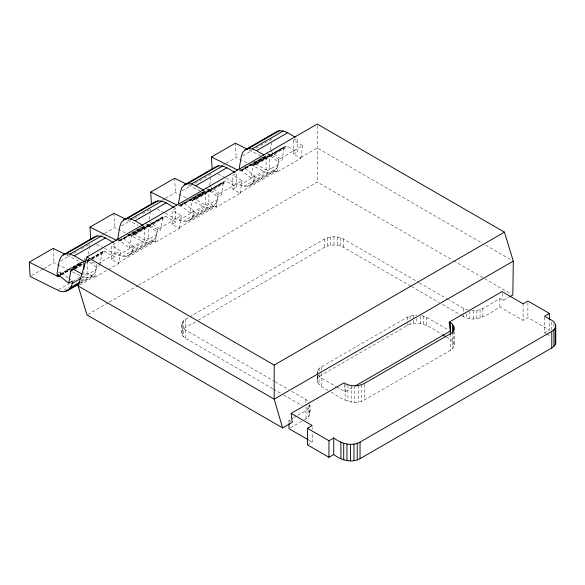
<?xml version="1.0" encoding="UTF-8"?>
<svg xmlns="http://www.w3.org/2000/svg" width="585" height="585" viewBox="0 0 585 585"><rect width="100%" height="100%" fill="white"/><g stroke="black" fill="none" stroke-linecap="round" stroke-linejoin="round"><path stroke-width="0.44" stroke-dasharray="2.92 2.19" d="M68.204 277.831L60.584 271.886L60.16 274.402L81.761 261.934M84.211 259.755L84.496 258.08M88.372 254.278L89.381 248.237M89.527 247.375L90.105 243.916M94.763 277.327L96.62 264.603L87.465 259.316L87.465 273.115L94.763 277.327L118.675 263.528L120.532 250.797L111.377 245.51L111.377 259.316L118.675 263.528M80.81 282.979C87.304 279.345 96.371 276.164 96.269 267.272L99.136 265.619M99.852 265.202L101.878 253.108L102.748 251.557L105.41 251.725L114.96 257.239L114.96 243.44L111.377 245.51M117.731 238.892L129.504 248.084L131.53 235.996L132.393 234.446L163.478 216.494L166.14 216.669L175.69 222.183L175.69 208.377L172.107 210.446L172.107 224.252L179.405 228.464L155.493 242.27L148.195 238.058L144.612 240.128L135.062 234.614L132.393 234.446M104.635 248.245C113.578 253.539 131.815 264.413 133.088 246.014L121.314 236.823M149.102 219.221L150.111 213.174M150.257 212.311L150.835 208.852L142.287 213.788M155.493 242.27L157.35 229.539L181.262 215.733L172.107 210.446M129.197 255.045L153.109 241.239L155.332 238.534L156.999 232.208L160.582 230.139L162.608 218.051L163.478 216.494M179.405 228.464L181.262 215.733M179.844 204.911L190.235 213.02L192.26 200.933L193.123 199.383L224.209 181.438L226.87 181.606L236.42 187.12L236.42 173.314L232.837 175.383L232.837 189.189L240.135 193.401L216.223 207.207L208.925 202.995L205.342 205.064L195.792 199.551L193.123 199.383M165.365 213.189C174.308 218.476 192.545 229.349 193.818 210.951L182.045 201.759M209.686 185.021L210.841 178.111M216.223 207.207L218.081 194.476L241.993 180.67L232.837 175.383M189.928 219.982L213.839 206.176L216.062 203.47L217.73 197.145L221.313 195.076L223.338 182.988L224.209 181.438M240.135 193.401L241.993 180.67M240.574 169.847L250.965 177.964L252.991 165.869L253.853 164.319L284.939 146.374L287.601 146.542L297.151 152.056L297.151 138.25L295.681 137.402M226.095 178.125C235.038 183.412 253.276 194.293 254.548 175.888L242.775 166.696M270.416 149.957L271.572 143.047M276.954 172.144L278.811 159.412L302.723 145.606L293.568 140.32L293.568 154.126L300.865 158.338L276.954 172.144L269.656 167.932L266.073 170.001L256.515 164.487L253.853 164.319M250.658 184.918L274.57 171.112L276.793 168.414L278.46 162.089L282.043 160.012L284.069 147.925L284.939 146.374M300.865 158.338L302.723 145.606M272.742 388.659L185.737 338.43C180.363 335.9 181.833 329.377 181.774 324.624C182.037 320.763 185.95 318.957 188.889 317.282M181.774 332.902C183.185 325.677 192.772 324.785 197.555 320.558M317.253 374.956C316.726 371.694 318.247 368.47 321.216 366.949L407.284 317.253L410.085 316.017L416.849 314.971M328.156 390.283C322.108 388.294 311.651 380.594 321.216 375.234L407.284 325.538C419.335 318.883 432.022 328.178 441.843 334.445M304.419 419.774C310.701 417.61 310.569 410.59 309.926 405.076C309.048 411.109 301.524 412.286 297.472 415.504M331.242 392.067C340.543 398.305 352.857 406.399 364.25 400.082L450.326 350.386C457.214 346.803 453.28 337.772 454.289 331.783M120.093 240.837L120.89 239.338L144.802 225.532L144.005 227.038L120.093 240.837L117.614 240.852L122.243 238.183M180.823 205.781L181.621 204.275L205.532 190.469L204.735 191.975L180.823 205.781L178.345 205.796L181.43 204.011M241.554 170.718L242.351 169.211L266.263 155.413L265.466 156.912L241.554 170.718L239.075 170.732L257.583 160.041M31.634 275.557L43.202 268.881M43.97 268.435L53.995 262.643L69.439 270.314M101.615 235.155L103.933 233.817M104.7 233.371L114.726 227.587L127.727 234.037M162.345 200.092L164.663 198.754M165.431 198.308L175.456 192.523L186.834 198.169M222.307 165.475L225.393 163.69M226.161 163.244L236.186 157.46L247.565 163.105M60.577 260.961L69.9 255.579M73.79 253.342L78.448 250.643M81.556 248.852L88.554 244.815M121.307 225.905L130.63 220.516M134.521 218.278L139.179 215.587M182.037 190.842L191.361 185.46M195.251 183.215L211.565 173.789M242.768 155.778L252.091 150.396M255.981 148.151L272.296 138.733M58.434 273.122L60.584 271.886M59.97 274.138L80.788 262.117L82.565 262.424L73.315 267.769M126.865 235.514L141.519 227.053M182.198 203.565L202.249 191.99M260.669 158.264L262.979 156.926M60.898 274.453L71.692 268.215M72.467 267.776L81.717 262.431M118.543 241.174L142.447 227.368L144.005 227.038M179.273 206.11L203.178 192.304L204.735 191.975M240.004 171.047L263.908 157.241L265.466 156.912M60.65 274.833L69.9 269.488M72.986 267.711L83.011 261.919M120.605 240.216L144.517 226.41M157.35 229.539L148.195 224.252L144.612 226.322L144.612 240.128M181.335 205.152L205.247 191.353M218.081 194.476L208.925 189.189L205.342 191.258L205.342 205.064M242.066 170.089L265.978 156.29M278.811 159.412L269.656 154.126L266.073 156.195L266.073 170.001M293.568 140.32L297.151 138.25M60.972 274.892L70.229 269.546M119.391 241.166L143.296 227.36M180.121 206.103L204.026 192.297M240.844 171.039L264.756 157.241M60.906 275.008L69.388 270.116M74.017 267.44L82.5 262.541M73.995 268.157L82.543 263.221M87.984 260.084L90.309 258.738M91.092 258.292L102.748 251.557M73.981 268.31L82.529 263.374M87.194 260.683L88.744 259.784M91.852 257.992L103.508 251.257M133.161 234.146L164.239 216.201M193.891 199.083L224.969 181.138M254.621 164.019L285.699 146.074M74.215 268.347L82.763 263.411M86.646 261.166L88.978 259.82M92.086 258.022L102.185 252.193M131.837 235.075L162.915 217.13M192.567 200.011L223.645 182.067M253.298 164.948L284.376 147.003M74.895 268.369L82.668 263.879M87.326 261.188L88.883 260.288M91.991 258.497L104.422 251.316M134.067 234.197L165.153 216.253M194.798 199.141L225.883 181.196M255.528 164.078L286.613 146.133M75.458 268.361L82.456 264.325M87.114 261.634L90.997 259.389M91.779 258.943L101.878 253.108M131.53 235.996L162.608 218.051M192.26 200.933L223.338 182.988M252.991 165.869L284.069 147.925M74.332 269.67L82.88 264.742M85.988 262.943L90.646 260.252M91.421 259.806L105.41 251.725M135.062 234.614L166.14 216.669M195.792 199.551L226.87 181.606M256.515 164.487L287.601 146.542M98.163 263.711L120.532 250.797M129.504 248.084L133.088 246.014M190.235 213.02L193.818 210.951M250.965 177.964L254.548 175.888M58.485 289.721L68.511 283.937M73.14 281.261L80.079 277.253M118.448 255.104L142.352 241.305L146.382 242.673L150.052 242.651L153.109 241.239M179.178 220.048L203.083 206.242L207.112 207.609L210.783 207.587L213.839 206.176M239.908 184.984L263.813 171.178L267.842 172.546L271.513 172.531L274.57 171.112M87.465 273.115L83.882 275.191L83.882 271.74M111.377 259.316L114.96 257.239M172.107 224.252L175.69 222.183M232.837 189.189L236.42 187.12M293.568 154.126L297.151 152.056M81.966 277.802L95.845 269.787M132.663 248.53L156.575 234.731M193.394 213.466L217.306 199.668M254.124 178.41L278.036 164.604M64.057 290.204L69.454 287.089M81.022 280.405L85.651 277.736L89.322 277.714L92.379 276.303M122.47 256.479L146.382 242.673M183.2 221.415L207.112 207.609M243.93 186.352L267.842 172.546M81.49 281.166L94.602 273.597M131.42 252.34L155.332 238.534M192.151 217.276L216.062 203.47M252.881 182.213L276.793 168.414M80.065 283.06L89.322 277.714M126.141 256.457L150.052 242.651M186.871 221.393L210.783 207.587M247.601 186.33L271.513 172.531M79.714 285.063L94.638 276.449M118.55 262.643L155.369 241.386M179.281 227.58L216.099 206.322M240.011 192.516L276.829 171.259M300.741 157.453L317.238 147.932L482.464 243.323M87.787 314.503L108.357 302.628M109.146 302.167L137.636 285.721M138.426 285.268L317.238 182.03L452.9 260.354M189.672 316.829L324.412 239.038C330.291 236.011 337.655 236.011 343.534 239.038L418.677 282.423M198.344 320.105L324.412 247.323C330.291 244.289 337.655 244.289 343.534 247.323L410.772 286.138M288.983 422.882L288.983 420.403L292.844 418.173M293.619 417.727L296.705 415.942M471.576 310.606C482.449 311.863 490.72 302.825 499.868 298.65L503.166 300.551L509.118 297.114M336.638 386.897L345.121 391.796L353.823 386.773M290.526 427.789L303.644 420.22M462.179 315.82C474.866 324.331 489.367 313.787 499.868 306.935L523.1 320.346L527.882 317.582L549.395 330.006L549.395 320.419M307.432 444.856L312.214 442.092L312.214 432.505M544.613 317.077L544.613 332.77L549.395 330.006M468.197 310.079L463.766 308.449L448.739 299.776M421.982 315.622L426.414 317.253L448.783 330.167M81.622 276.369L85.651 277.736M249.166 150.067L260.544 155.72M250.811 164.721L263.813 171.178M217.964 174.089L225.283 177.723M188.436 185.131L199.814 190.776M190.081 199.785L203.083 206.242M157.241 209.152L164.553 212.779M127.705 220.187L138.272 225.437M128.539 234.446L142.352 241.305M96.51 244.216L103.823 247.843M66.975 255.25L80.788 262.117M72.686 271.93L79.999 275.557M485.623 245.152L511.714 260.208M453.689 260.808L511.268 294.05M544.613 332.77L546.054 333.596M546.77 334.006L550.353 336.082M419.467 282.877L447.942 299.315M411.562 286.591L439.247 302.577M442.406 304.405L461.389 315.366M446.465 337.114C449.558 338.971 453.975 340.697 454.289 344.865M318.16 375.117L321.216 377.99L335.87 386.451M181.774 324.624L182.235 326.642L183.588 328.529L185.737 330.145L274.321 381.288M275.111 381.749L288.559 389.508M291.725 391.336L305.962 399.555L308.112 401.171L309.465 403.058M273.531 389.113L280.654 393.222M283.813 395.05L302.006 405.559M288.983 420.403L290.964 421.544M309.121 440.308L312.214 442.092M270.27 150.82L282.043 160.012M266.687 152.89L278.46 162.089M209.54 185.884L221.313 195.076M205.957 187.953L217.73 197.145M148.809 220.947L160.582 230.139M145.226 223.017L156.999 232.208M85.878 259.162L96.269 267.272M68.898 278.372L70.975 279.996M317.253 372.469L317.714 374.495M309.926 413.361L309.465 411.343L308.112 409.456L305.962 407.84L305.962 406.18M502.252 293.399L503.166 300.551M344.214 384.645L345.121 391.796M235.353 143.208L236.186 157.46M174.623 178.264L175.456 192.523M113.892 213.328L114.726 227.587M53.162 248.391L53.995 262.643M553.936 323.702L553.936 327.19M551.787 322.086L551.787 329.933M527.882 302.759L527.882 317.582M523.1 303.776L523.1 320.346M499.868 298.65L499.868 306.935M482.888 308.449L482.888 316.734M480.088 309.692L480.088 317.977M476.826 310.474L476.826 318.752M473.331 310.737L473.331 319.022M469.828 311.3L469.828 318.752M466.567 313.831L466.567 317.977M463.766 308.449L463.766 314.247M463.766 315.074L463.766 316.734M453.821 331.19L453.821 346.883M452.476 332.2L452.476 348.77M450.326 333.823L450.326 350.386M426.414 317.253L426.414 325.538M423.613 316.017L423.613 324.295M420.352 316.061L420.352 323.52M416.849 318.284L416.849 323.249M413.354 315.235L413.354 319.373M413.354 320.207L413.354 323.52M410.085 316.017L410.085 319.33M410.085 322.642L410.085 324.295M407.284 317.253L407.284 323.052M407.284 323.878L407.284 325.538M364.25 384.389L364.25 400.082M361.45 384.754L361.45 401.317M358.188 385.537L358.188 402.1M354.685 385.8L354.685 402.363M351.183 385.537L351.183 402.1M347.921 384.754L347.921 401.317M345.121 383.511L345.121 400.082M343.534 239.038L343.534 247.323M340.733 237.795L340.733 246.08M337.472 237.02L337.472 245.298M333.976 236.749L333.976 245.035M330.474 237.02L330.474 245.298M327.212 237.795L327.212 246.08M324.412 239.038L324.412 247.323M321.216 366.949L321.216 372.747M321.216 373.574L321.216 375.234M321.216 377.99L321.216 386.275M319.066 368.565L319.066 373.537M319.066 374.363L319.066 384.659M317.714 370.451L317.714 372.104M317.714 375.321L317.714 382.773M317.238 125.819L317.238 182.03M317.253 375.782L317.253 380.755M312.214 427.277L312.214 429.017M309.465 404.71L309.465 415.379M308.112 405.317L308.112 417.266M305.962 399.555L305.962 405.354M305.962 410.597L305.962 418.882M269.656 154.126L269.656 167.932M208.925 189.189L208.925 202.995M185.737 319.103L185.737 327.381M185.737 330.145L185.737 338.43M183.588 320.719L183.588 336.806M182.235 322.598L182.235 334.927M148.195 224.252L148.195 238.058"/><path stroke-width="0.88" d="M549.395 319.542L549.395 313.443L527.882 301.019L523.1 303.776L502.025 291.615L449.185 322.123C454.677 323.805 456.081 331.417 450.326 333.823L364.25 383.511C357.983 386.729 350.013 386.553 343.987 382.861L291.147 413.368L292.281 422.304L282.599 427.891L86.997 314.957L78.141 285.97L86.997 256.983L317.238 124.057L504.438 232.135L513.294 261.122L512.84 294.964L509.864 296.683M113.49 242.592C107.662 239.579 100.744 233.261 93.863 237.196L62.778 255.14L60.357 257.883L59.026 261.861L57.001 273.955L68.774 283.147L70.8 271.06L71.662 269.502L73.22 268.61M64.54 254.044L53.162 248.391L29.25 262.197L30.091 276.449L57.718 290.167C64.613 294.613 72.715 288.822 72.357 281.078L68.774 283.147M117.731 238.892L119.757 226.797L121.088 222.819L123.508 220.077L154.594 202.132C161.475 198.198 168.392 204.516 174.22 207.529M178.462 203.829L180.487 191.741L181.818 187.756L184.238 185.014L215.324 167.069C222.205 163.135 229.123 169.453 234.951 172.465M239.192 168.765L241.217 156.678L242.548 152.7L244.969 149.95L276.054 132.005C282.628 128.195 289.363 133.987 294.95 136.978M291.147 413.368L312.214 425.529L307.432 428.293L307.432 444.856L328.953 457.28L333.735 454.516C341.077 460.132 351.424 463.357 360.038 458.662L551.787 347.951L553.936 346.335L555.289 344.448L555.289 327.885C557.476 321.362 548.547 318.927 544.613 316.2L549.395 313.443M555.289 344.448L555.75 342.43L555.75 325.867M307.432 428.293L328.953 440.717L333.735 437.953C341.077 443.562 351.424 446.794 360.038 442.092L551.787 331.388L553.936 329.772L555.289 327.885M59.875 275.279L58.661 276.23L56.884 275.915L29.25 262.197M92.891 238.292L93.863 237.196M153.621 203.229L154.594 202.132M90.712 239.609L89.98 227.134L113.892 213.328L125.27 218.98M151.442 204.545L150.711 192.07L174.623 178.264L186.001 183.917M212.172 169.482L211.441 157.007L235.353 143.208L247.543 149.255M62.778 255.14L66.09 253.839L97.176 235.894M123.508 220.077L126.821 218.775L157.906 200.83M184.238 185.014L187.551 183.719L218.636 165.774M244.969 149.95L248.281 148.656L279.367 130.711M66.09 253.839L70.046 254.087L101.125 236.143M126.821 218.775L130.777 219.031L161.855 201.086M187.551 183.719L191.507 183.968L222.585 166.023M248.281 148.656L252.237 148.904L283.315 130.96M70.046 254.087L74.332 255.872L105.41 237.927M130.777 219.031L135.062 220.808L166.14 202.863M191.507 183.968L195.792 185.745L226.87 167.8M252.237 148.904L256.515 150.681L287.601 132.737M56.884 275.915L58.427 275.03M57.813 276.237L59.356 275.345M74.332 255.872L83.882 261.385L86.032 260.142M58.661 276.23L60.204 275.338M71.107 270.138L73.439 268.793M70.8 271.06L73.907 269.261M71.933 283.593L81.191 278.248M70.697 287.403L79.948 282.058M65.41 291.52L78.522 283.952M68.467 290.109L79.267 283.871M86.997 256.983L274.197 365.062L504.438 232.135M513.294 261.122L274.197 399.16L78.141 285.97M355.402 385.859L450.326 331.059L449.185 322.123M71.662 269.502L74.332 269.67L82.412 274.343M211.441 157.007L237.444 169.921M150.711 192.07L176.714 204.984M89.98 227.134L116.803 240.45M256.515 150.681L263.864 154.923M195.792 185.745L203.873 190.41M442.611 334.891L445.697 336.667M135.062 220.808L143.142 225.474M308.346 439.861L288.983 428.681L288.983 423.716M282.599 427.891L274.197 399.16L274.197 365.062M555.443 341.084L555.75 342.43M553.936 329.772L553.936 346.335M551.787 331.388L551.787 347.951M453.821 326.276L453.821 330.635M452.476 324.397L452.476 333.114M450.326 322.774L450.326 334.371M360.038 442.092L360.038 458.662M357.23 443.335L357.23 459.898M353.969 444.117L353.969 460.68M350.473 444.381L350.473 460.943M346.971 444.117L346.971 460.68M343.709 443.335L343.709 459.898M340.909 442.092L340.909 458.662M333.735 437.953L333.735 454.516M328.953 440.717L328.953 457.28M83.882 261.385L83.882 269.151"/></g></svg>
